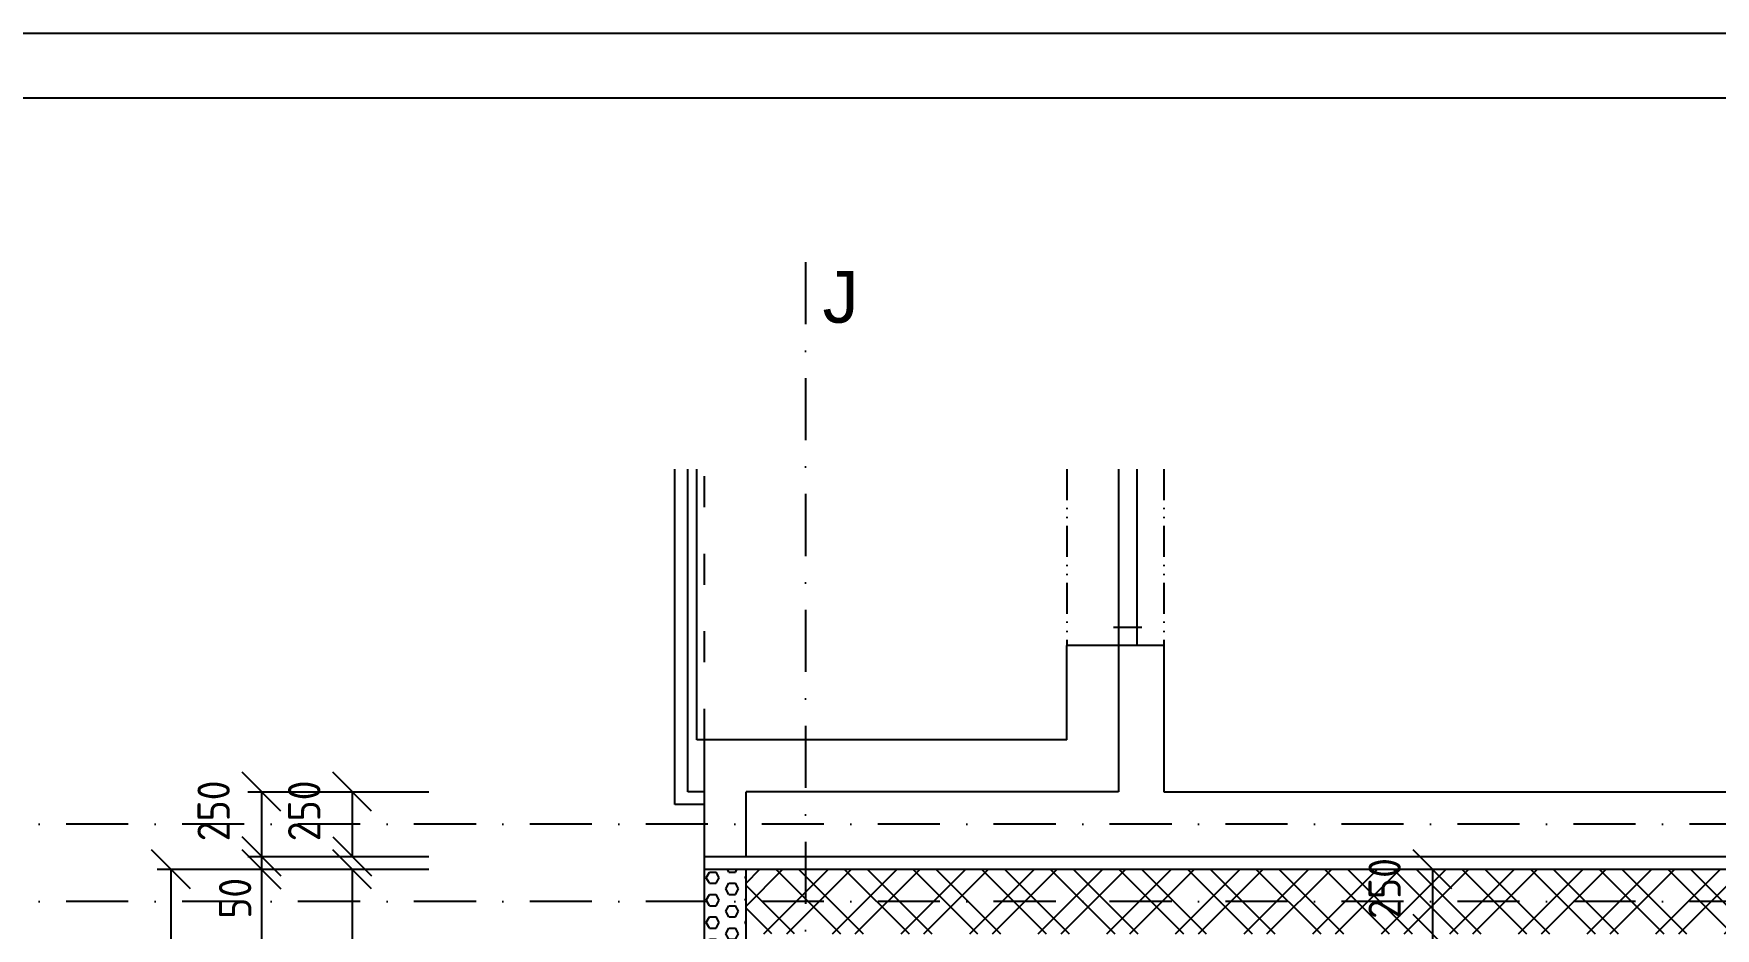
# Model space of a CAD drawing. Extents: x 4511820 to 5180432, y -1526536 to -944957.
# Drawn here: x 5024488 to 5030987, y -1312614 to -1309155 of the extents above; entities that cross this region are included whole.
import ezdxf

# ---------------------------------------------------------------- set-up
doc = ezdxf.new("R2010")
doc.units = 0
doc.header["$MEASUREMENT"] = 0
for name, pattern in [('ACAD_ISO03W100', [30, 12, -18]), ('ACAD_ISO12W100', [22, 12, -3, 0.5, -3, 0.5, -3]), ('BODKOCIARKOVANA_3', [5.6, 3, -1.3, 0, -1.3])]:
    doc.linetypes.add(name, pattern=pattern)
doc.layers.get('0').update_dxf_attribs({"linetype": 'CONTINUOUS'})
doc.layers.get('Defpoints').update_dxf_attribs({"color": 61, "linetype": 'CONTINUOUS'})
for name, color, linetype in [('KÓTY', 4, 'CONTINUOUS'), ('MÚRY', 1, 'CONTINUOUS'), ('OKNÁ', 143, 'CONTINUOUS'), ('osi', 253, 'CONTINUOUS'), ('POZEMOK', 7, 'CONTINUOUS'), ('TENKÁ', 7, 'CONTINUOUS'), ('ŠRAFY', 82, 'CONTINUOUS')]:
    doc.layers.add(name, color=color, linetype=linetype)
doc.styles.add('styl1', font='arial.ttf')
doc.styles.add('STYLE1', font='isocp.shx')
doc.dimstyles.new('STANDARD-50', dxfattribs={"dimtxt": 125, "dimasz": 150, "dimexe": 10, "dimexo": 200, "dimgap": 20, "dimtad": 1, "dimdsep": 46, "dimlunit": 6, "dimtxsty": 'STYLE1', "dimblk1": 'OBLIQUE', "dimblk2": 'OBLIQUE', "dimsah": 1, "dimcen": 2.5, "dimse1": 1, "dimse2": 1, "dimadec": 0, "dimazin": 0, "dimtfac": 1, "dimtmove": 1, "dimatfit": 3, "dimldrblk": 'OBLIQUE', "dimfxl": 1, "dimtolj": 1, "dimtzin": 0, "dimarcsym": 0})

# ---------------------------------------------------------------- blocks, each defined once
blk = doc.blocks.new('_OBLIQUE')
at = {"color": 0, "linetype": 'ByBlock'}
blk.add_line((-0.5, -0.5), (0.5, 0.5), dxfattribs=at)
blk = doc.blocks.new('*D22308')
at = {"layer": 'Defpoints', "color": 0}
for p in [(5028252.5, -1312085.2), (5025718.5, -1312335.2), (5028252.5, -1312335.2)]:
    blk.add_point(p, dxfattribs=at)
at = {"layer": 'KÓTY', "color": 0, "lineweight": -2}
blk.add_line((5025718.5, -1312085.2), (5025718.5, -1312335.2), dxfattribs=at)
at = {"layer": 'KÓTY', "color": 0, "linetype": 'ByBlock', "lineweight": -2, "xscale": 150, "yscale": 150, "zscale": 150}
for p, rotation in [((5025718.5, -1312085.2), 90), ((5025718.5, -1312335.2), 270)]:
    blk.add_blockref('_OBLIQUE', p, dxfattribs=dict(at, rotation=rotation))
at = {"layer": 'KÓTY', "color": 0, "insert": (5025533.5, -1312159.4), "char_height": 125, "attachment_point": 5, "rotation": 90, "style": 'STYLE1'}
blk.add_mtext('\\A1;250', dxfattribs=at)
blk = doc.blocks.new('*D22309')
at = {"layer": 'Defpoints', "color": 0}
for p in [(5025368.5, -1312385.2), (5028252.5, -1312335.2), (5028252.5, -1312385.2)]:
    blk.add_point(p, dxfattribs=at)
at = {"layer": 'KÓTY', "color": 0, "lineweight": -2}
blk.add_line((5025368.5, -1312335.2), (5025368.5, -1312385.2), dxfattribs=at)
at = {"layer": 'KÓTY', "color": 0, "linetype": 'ByBlock', "lineweight": -2, "xscale": 150, "yscale": 150, "zscale": 150}
for p, rotation in [((5025368.5, -1312335.2), 90), ((5025368.5, -1312385.2), 270)]:
    blk.add_blockref('_OBLIQUE', p, dxfattribs=dict(at, rotation=rotation))
at = {"layer": 'KÓTY', "color": 0, "insert": (5025266.5, -1312497.5), "char_height": 125, "attachment_point": 5, "rotation": 90, "style": 'STYLE1'}
blk.add_mtext('\\A1;50', dxfattribs=at)
blk = doc.blocks.new('*D22310')
at = {"layer": 'Defpoints', "color": 0}
for p in [(5028252.5, -1312085.2), (5025368.5, -1312335.2), (5028252.5, -1312335.2)]:
    blk.add_point(p, dxfattribs=at)
at = {"layer": 'KÓTY', "color": 0, "lineweight": -2}
blk.add_line((5025368.5, -1312085.2), (5025368.5, -1312335.2), dxfattribs=at)
at = {"layer": 'KÓTY', "color": 0, "linetype": 'ByBlock', "lineweight": -2, "xscale": 150, "yscale": 150, "zscale": 150}
for p, rotation in [((5025368.5, -1312085.2), 90), ((5025368.5, -1312335.2), 270)]:
    blk.add_blockref('_OBLIQUE', p, dxfattribs=dict(at, rotation=rotation))
at = {"layer": 'KÓTY', "color": 0, "insert": (5025183.5, -1312159.4), "char_height": 125, "attachment_point": 5, "rotation": 90, "style": 'STYLE1'}
blk.add_mtext('\\A1;250', dxfattribs=at)
blk = doc.blocks.new('*D22311')
at = {"layer": 'Defpoints', "color": 0}
for p in [(5028092.5, -1312385.2), (5025018.5, -1331515.2), (5028252.5, -1331515.2)]:
    blk.add_point(p, dxfattribs=at)
at = {"layer": 'KÓTY', "color": 0, "lineweight": -2}
blk.add_line((5025018.5, -1312385.2), (5025018.5, -1331515.2), dxfattribs=at)
at = {"layer": 'KÓTY', "color": 0, "linetype": 'ByBlock', "lineweight": -2, "xscale": 150, "yscale": 150, "zscale": 150}
for p, rotation in [((5025018.5, -1312385.2), 90), ((5025018.5, -1331515.2), 270)]:
    blk.add_blockref('_OBLIQUE', p, dxfattribs=dict(at, rotation=rotation))
at = {"layer": 'KÓTY', "color": 0, "insert": (5024936, -1321950.2), "char_height": 125, "attachment_point": 5, "rotation": 90, "style": 'STYLE1'}
blk.add_mtext('\\A1;19ﾠ130', dxfattribs=at)
blk = doc.blocks.new('*D22312')
at = {"layer": 'Defpoints', "color": 0}
for p in [(5028252.5, -1312385.2), (5025368.5, -1315885.2), (5028252.5, -1315885.2)]:
    blk.add_point(p, dxfattribs=at)
at = {"layer": 'KÓTY', "color": 0, "lineweight": -2}
blk.add_line((5025368.5, -1312385.2), (5025368.5, -1315885.2), dxfattribs=at)
at = {"layer": 'KÓTY', "color": 0, "linetype": 'ByBlock', "lineweight": -2, "xscale": 150, "yscale": 150, "zscale": 150}
for p, rotation in [((5025368.5, -1312385.2), 90), ((5025368.5, -1315885.2), 270)]:
    blk.add_blockref('_OBLIQUE', p, dxfattribs=dict(at, rotation=rotation))
at = {"layer": 'KÓTY', "color": 0, "insert": (5025286, -1314135.2), "char_height": 125, "attachment_point": 5, "rotation": 90, "style": 'STYLE1'}
blk.add_mtext('\\A1;3ﾠ500', dxfattribs=at)
blk = doc.blocks.new('*D22313')
at = {"layer": 'Defpoints', "color": 0}
for p in [(5028252.5, -1312385.2), (5025718.5, -1313385.2), (5028252.5, -1313385.2)]:
    blk.add_point(p, dxfattribs=at)
at = {"layer": 'KÓTY', "color": 0, "lineweight": -2}
blk.add_line((5025718.5, -1312385.2), (5025718.5, -1313385.2), dxfattribs=at)
at = {"layer": 'KÓTY', "color": 0, "linetype": 'ByBlock', "lineweight": -2, "xscale": 150, "yscale": 150, "zscale": 150}
for p, rotation in [((5025718.5, -1312385.2), 90), ((5025718.5, -1313385.2), 270)]:
    blk.add_blockref('_OBLIQUE', p, dxfattribs=dict(at, rotation=rotation))
at = {"layer": 'KÓTY', "color": 0, "insert": (5025636, -1312885.2), "char_height": 125, "attachment_point": 5, "rotation": 90, "style": 'STYLE1'}
blk.add_mtext('\\A1;1ﾠ000', dxfattribs=at)
blk = doc.blocks.new('*D23209')
at = {"layer": 'Defpoints', "color": 0}
for p in [(5029894, -1312385.2), (5029894, -1312635.2), (5029894, -1312635.2)]:
    blk.add_point(p, dxfattribs=at)
at = {"layer": 'KÓTY', "color": 0, "lineweight": -2}
blk.add_line((5029894, -1312385.2), (5029894, -1312635.2), dxfattribs=at)
at = {"layer": 'KÓTY', "color": 0, "linetype": 'ByBlock', "lineweight": -2, "xscale": 150, "yscale": 150, "zscale": 150}
for p, rotation in [((5029894, -1312385.2), 90), ((5029894, -1312635.2), 270)]:
    blk.add_blockref('_OBLIQUE', p, dxfattribs=dict(at, rotation=rotation))
at = {"layer": 'KÓTY', "color": 0, "insert": (5029709, -1312459.4), "char_height": 125, "attachment_point": 5, "rotation": 90, "style": 'STYLE1'}
blk.add_mtext('\\A1;250', dxfattribs=at)
blk = doc.blocks.new('*D23210')
at = {"layer": 'Defpoints', "color": 0}
for p in [(5029894, -1312635.2), (5029894, -1315710.2), (5029894, -1315710.2)]:
    blk.add_point(p, dxfattribs=at)
at = {"layer": 'KÓTY', "color": 0, "lineweight": -2}
blk.add_line((5029894, -1312635.2), (5029894, -1315710.2), dxfattribs=at)
at = {"layer": 'KÓTY', "color": 0, "linetype": 'ByBlock', "lineweight": -2, "xscale": 150, "yscale": 150, "zscale": 150}
for p, rotation in [((5029894, -1312635.2), 90), ((5029894, -1315710.2), 270)]:
    blk.add_blockref('_OBLIQUE', p, dxfattribs=dict(at, rotation=rotation))
at = {"layer": 'KÓTY', "color": 0, "insert": (5029811.5, -1314172.7), "char_height": 125, "attachment_point": 5, "rotation": 90, "style": 'STYLE1'}
blk.add_mtext('\\A1;3ﾠ075', dxfattribs=at)

msp = doc.modelspace()

# ---------------------------------------------------------------- hatches: boundary and pattern name
at = {"layer": 'ŠRAFY'}
h = msp.add_hatch(dxfattribs=at)
h.set_pattern_fill('HEX', color=256, scale=200)
h.set_pattern_definition([(0, (0, -175781), (0, 43.3012702), [25, -50]), (120, (0, -175781), (-37.5, -21.6506351), [25, -50]), (60, (25, -175781), (-37.5, 21.6506351), [25, -50])])
h.paths.add_polyline_path([(5027241, -1313385.191), (5027241, -1312635.191), (5027241, -1312385.191), (5027081, -1312385.191), (5027081, -1313425.191), (5027241, -1313425.191)])
h = msp.add_hatch(dxfattribs=at)
h.set_pattern_fill('ANSI32', color=256, scale=500)
h.set_pattern_definition([(45, (584112, -84217.88), (-132.5825215, 132.5825215), []), (45, (584200.39, -84217.88), (-132.5825215, 132.5825215), [])])
h.paths.add_polyline_path([(5035486, -1312385.191), (5027241, -1312385.191), (5027241, -1312635.191), (5027621, -1312635.191), (5031841, -1312635.191), (5031956, -1312635.191), (5032956, -1312635.191), (5033071, -1312635.191), (5033096, -1312635.191), (5035346, -1312635.191), (5035371, -1312635.191), (5035486, -1312635.191)])
h = msp.add_hatch(dxfattribs=at)
h.set_pattern_fill('ANSI32', color=256, scale=500, angle=90)
h.set_pattern_definition([(135, (400449.4, -131298.9), (-132.5825215, -132.5825215), []), (135, (400449.4, -131210.52), (-132.5825215, -132.5825215), [])])
h.paths.add_polyline_path([(5027241, -1312385.191), (5027241, -1312635.191), (5027621, -1312635.191), (5031841, -1312635.191), (5031956, -1312635.191), (5032956, -1312635.191), (5033071, -1312635.191), (5033096, -1312635.191), (5035346, -1312635.191), (5035371, -1312635.191), (5035486, -1312635.191), (5035486, -1312385.191)])

# ---------------------------------------------------------------- linework, layer by layer
at = {"layer": 'KÓTY', "ltscale": 25}
for p, q in [((5025315.097, -1312085.191), (5025665.097, -1312085.191)), ((5025665.097, -1312085.191), (5026015.097, -1312085.191)), ((5024965.097, -1312385.191), (5025315.097, -1312385.191)), ((5025315.097, -1312335.191), (5025665.097, -1312335.191)), ((5025315.097, -1312385.191), (5025665.097, -1312385.191)), ((5025665.097, -1312335.191), (5026015.097, -1312335.191)), ((5025665.097, -1312385.191), (5026015.097, -1312385.191))]:
    msp.add_line(p, q, dxfattribs=at)
at = {"layer": 'MÚRY'}
for p, q in [((5028481, -1311885.191), (5028481, -1311520.191)), ((5028856, -1311520.191), (5028856, -1312085.191)), ((5027081, -1313425.191), (5027081, -1311885.191)), ((5028481, -1311885.191), (5027081, -1311885.191)), ((5028856, -1312085.191), (5034696, -1312085.191))]:
    msp.add_line(p, q, dxfattribs=at)
at = {"layer": 'MÚRY', "ltscale": 0.25}
msp.add_line((5028856, -1311520.191), (5028481, -1311520.191), dxfattribs=at)
at = {"layer": 'OKNÁ', "ltscale": 0.25}
for p, q in [((5028681, -1310838), (5028681, -1311520.191)), ((5028751, -1310838), (5028751, -1311520.191)), ((5028771, -1311450.191), (5028661, -1311450.191))]:
    msp.add_line(p, q, dxfattribs=at)
at = {"layer": 'osi', "linetype": 'BODKOCIARKOVANA_3', "ltscale": 80}
for p, q in [((5027471, -1310038), (5027471, -1347555.191)), ((5041881, -1312210.191), (4978211, -1312210.191)), ((5041881, -1312510.191), (4978211, -1312510.191))]:
    msp.add_line(p, q, dxfattribs=at)
at = {"layer": 'POZEMOK'}
for p, q in [((5026966, -1312135.191), (5026966, -1310838)), ((5027016, -1312085.191), (5027016, -1310838)), ((5027081, -1312135.191), (5026966, -1312135.191)), ((5027081, -1312085.191), (5027016, -1312085.191))]:
    msp.add_line(p, q, dxfattribs=at)
at = {"layer": 'TENKÁ', "color": 7}
for p, q in [((5065037, -1309154.796), (4975746, -1309154.796)), ((5064787, -1309404.796), (4975996, -1309404.796))]:
    msp.add_line(p, q, dxfattribs=at)
at = {"layer": 'TENKÁ', "ltscale": 0.25}
for p, q in [((5027051, -1311885.191), (5027051, -1310838)), ((5027081, -1311885.191), (5027051, -1311885.191))]:
    msp.add_line(p, q, dxfattribs=at)
at = {"layer": 'TENKÁ', "linetype": 'ACAD_ISO03W100', "ltscale": 10}
msp.add_line((5027081, -1311885.191), (5027081, -1310838), dxfattribs=at)
at = {"layer": 'TENKÁ', "linetype": 'ACAD_ISO12W100', "ltscale": 10}
for p, q in [((5028481, -1310838), (5028481, -1311520.191)), ((5028856, -1310838), (5028856, -1311520.191))]:
    msp.add_line(p, q, dxfattribs=at)
at = {"layer": 'TENKÁ'}
for p, q in [((5028681, -1311520.191), (5028681, -1312085.191)), ((5027241, -1312335.191), (5027241, -1312085.191)), ((5028681, -1312085.191), (5027241, -1312085.191)), ((5027241, -1312335.191), (5027241, -1312085.191)), ((5027081, -1312335.191), (5035536, -1312335.191)), ((5027081, -1312385.191), (5035486, -1312385.191)), ((5027241, -1313425.191), (5027241, -1312385.191))]:
    msp.add_line(p, q, dxfattribs=at)

# ---------------------------------------------------------------- texts
at = {"layer": 'TENKÁ', "ltscale": 0.25, "style": 'styl1'}
msp.add_text('J', height=200, dxfattribs=at).set_placement((5027536.554, -1310272.5))

# ---------------------------------------------------------------- dimensions: what is measured, and where the dimension line sits
at = {"layer": 'KÓTY'}
for base, p1, p2, picture, middle in [((5025368.5, -1312335.191), (5028252.5, -1312085.191), (5028252.5, -1312335.191), '*D22310', (5025183.5, -1312159.441)), ((5025718.5, -1312335.191), (5028252.5, -1312085.191), (5028252.5, -1312335.191), '*D22308', (5025533.5, -1312159.441)), ((5025018.5, -1331515.191), (5028092.5, -1312385.191), (5028252.5, -1331515.191), '*D22311', (5024935.957, -1321950.191)), ((5025368.5, -1315885.191), (5028252.5, -1312385.191), (5028252.5, -1315885.191), '*D22312', (5025285.957, -1314135.191)), ((5025718.5, -1313385.191), (5028252.5, -1312385.191), (5028252.5, -1313385.191), '*D22313', (5025635.957, -1312885.191)), ((5029894, -1312635.191), (5029894, -1312385.191), (5029894, -1312635.191), '*D23209', (5029709, -1312459.441)), ((5029894, -1315710.191), (5029894, -1312635.191), (5029894, -1315710.191), '*D23210', (5029811.457, -1314172.691))]:
    dim = msp.add_linear_dim(base=base, p1=p1, p2=p2, angle=90, dimstyle='STANDARD-50', dxfattribs=at)
    dim.commit()
    dim.dimension.update_dxf_attribs({"geometry": picture, "text_midpoint": middle})
dim = msp.add_linear_dim(base=(5025368.5, -1312385.191), p1=(5028252.5, -1312335.191), p2=(5028252.5, -1312385.191), angle=90, dimstyle='STANDARD-50', dxfattribs=at)
dim.commit()
dim.dimension.update_dxf_attribs({"geometry": '*D22309', "text_midpoint": (5025349, -1312497.5), "dimtype": 160})

doc.saveas('drawing.dxf')
